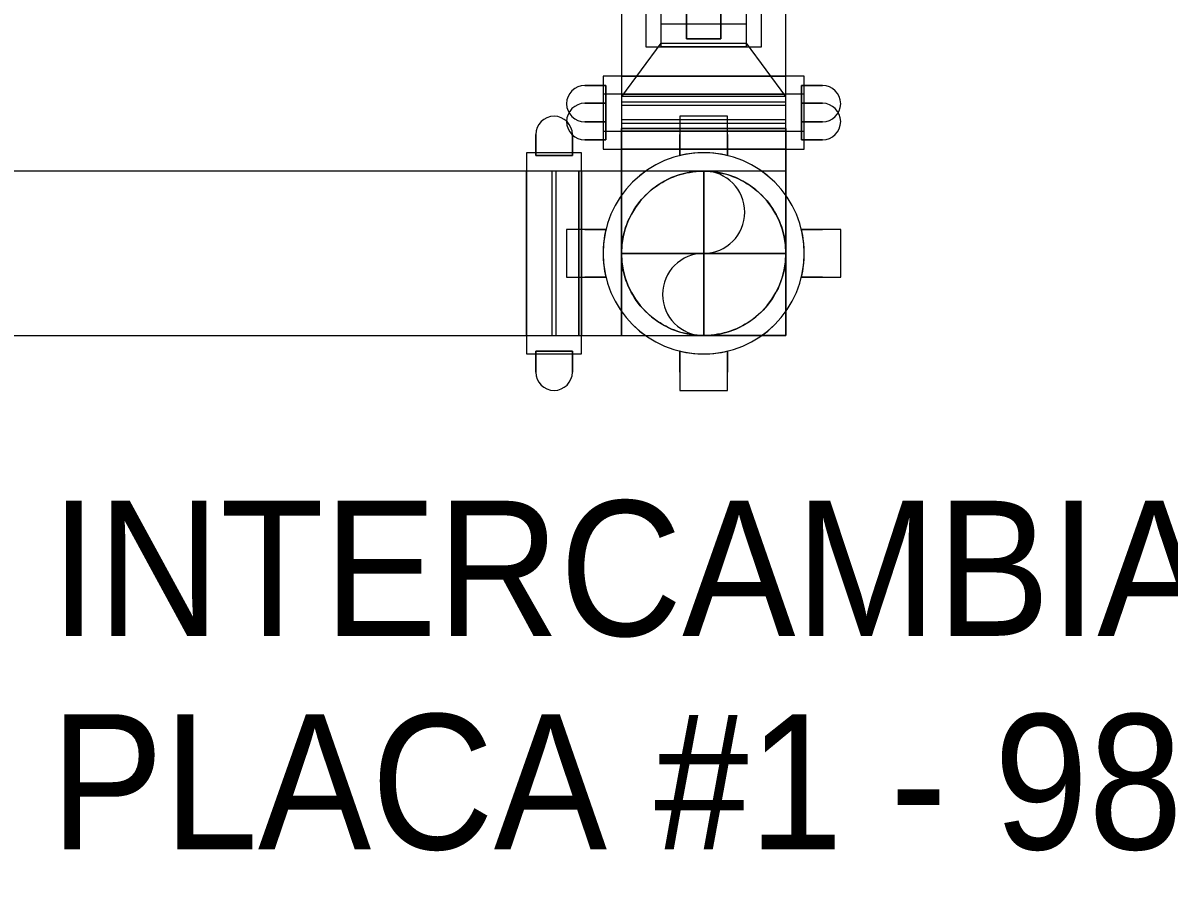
# Model space of a CAD drawing. Header units: metres. Extents: x 31.9 to 125.9, y -29 to 44.
# Drawn here: x 71.612 to 73.14, y -8.483 to -7.327 of the extents above; entities that cross this region are included whole.
import ezdxf

# ---------------------------------------------------------------- set-up
doc = ezdxf.new("R2010")
doc.units = ezdxf.units.M
doc.layers.add('M-EQPM-IDEN', color=7, linetype='Continuous', lineweight=9)
doc.layers.add('P-PIPE', color=7, linetype='Continuous', lineweight=18)
doc.styles.add('SansSerif', font='SANSS__.TTF', dxfattribs={"width": 0.9, "height": 0.18})

# ---------------------------------------------------------------- blocks, each defined once
blk = doc.blocks.new('Victaulic-IPS-Elbow No 10-13 - AC-V55-NIVEL 09')
at = {"layer": 'P-PIPE', "color": 1, "true_color": 0xff0000}
for p, q in [((72.4099, -7.4376), (72.4099, -7.4682)), ((72.5195, -7.4376), (72.4099, -7.4376)), ((72.5195, -7.4376), (72.4099, -7.4376)), ((72.629, -7.4376), (72.5195, -7.4376)), ((72.629, -7.4376), (72.5195, -7.4376)), ((72.629, -7.4682), (72.629, -7.4376)), ((72.4099, -7.4682), (72.5195, -7.4682)), ((72.4099, -7.4682), (72.5195, -7.4682)), ((72.5195, -7.4682), (72.4099, -7.4682)), ((72.5195, -7.4682), (72.4099, -7.4682)), ((72.5195, -7.4682), (72.629, -7.4682)), ((72.5195, -7.4682), (72.629, -7.4682)), ((72.629, -7.4682), (72.5195, -7.4682)), ((72.629, -7.4682), (72.5195, -7.4682))]:
    blk.add_line(p, q, dxfattribs=at)
at = {"layer": 'P-PIPE', "color": 1, "lineweight": 9, "true_color": 0xff0000}
for p, q in [((72.4099, -7.7439), (72.4099, -7.6344)), ((72.4099, -7.6344), (72.4099, -7.7439)), ((72.5195, -7.6344), (72.4099, -7.6344)), ((72.4099, -7.6344), (72.5195, -7.6344)), ((72.5195, -7.7439), (72.5195, -7.6344)), ((72.5195, -7.6344), (72.5195, -7.7439)), ((72.5195, -7.6344), (72.5195, -7.7439)), ((72.5195, -7.7439), (72.5195, -7.6344)), ((72.629, -7.6344), (72.5195, -7.6344)), ((72.5195, -7.6344), (72.629, -7.6344)), ((72.629, -7.6344), (72.629, -7.7439)), ((72.629, -7.7439), (72.629, -7.6344)), ((72.4099, -7.7439), (72.5195, -7.7439)), ((72.5195, -7.7439), (72.629, -7.7439))]:
    blk.add_line(p, q, dxfattribs=at)
at = {"layer": 'P-PIPE', "color": 1, "true_color": 0xff0000, "flags": 128}
for points in [[(72.4099, -7.6344), (72.4099, -7.6343), (72.4099, -7.6339), (72.4099, -7.6332), (72.4099, -7.6323), (72.4099, -7.6311), (72.4099, -7.6296), (72.4099, -7.6279), (72.4099, -7.626), (72.4099, -7.6237), (72.4099, -7.6213), (72.4099, -7.6186), (72.4099, -7.6156), (72.4099, -7.6124), (72.4099, -7.609), (72.4099, -7.6054), (72.4099, -7.6015), (72.4099, -7.5974), (72.4099, -7.5931), (72.4099, -7.5887), (72.4099, -7.584), (72.4099, -7.5791), (72.4099, -7.5741), (72.4099, -7.5689), (72.4099, -7.5635), (72.4099, -7.558), (72.4099, -7.5523), (72.4099, -7.5465), (72.4099, -7.5406), (72.4099, -7.5345), (72.4099, -7.5284), (72.4099, -7.5222), (72.4099, -7.5158), (72.4099, -7.5094), (72.4099, -7.5029), (72.4099, -7.4964), (72.4099, -7.4898), (72.4099, -7.4832), (72.4099, -7.4766), (72.4099, -7.47), (72.4099, -7.4682)], [(72.629, -7.4682), (72.629, -7.4748), (72.629, -7.4814), (72.629, -7.4881), (72.629, -7.4946), (72.629, -7.5012), (72.629, -7.5077), (72.629, -7.5141), (72.629, -7.5205), (72.629, -7.5267), (72.629, -7.5329), (72.629, -7.539), (72.629, -7.5449), (72.629, -7.5508), (72.629, -7.5565), (72.629, -7.562), (72.629, -7.5674), (72.629, -7.5727), (72.629, -7.5778), (72.629, -7.5827), (72.629, -7.5874), (72.629, -7.592), (72.629, -7.5963), (72.629, -7.6004), (72.629, -7.6043), (72.629, -7.608), (72.629, -7.6115), (72.629, -7.6148), (72.629, -7.6178), (72.629, -7.6206), (72.629, -7.6231), (72.629, -7.6254), (72.629, -7.6274), (72.629, -7.6292), (72.629, -7.6307), (72.629, -7.632), (72.629, -7.633), (72.629, -7.6337), (72.629, -7.6342), (72.629, -7.6344), (72.629, -7.6344)], [(72.4099, -7.6344), (72.41, -7.63), (72.4103, -7.6256), (72.4107, -7.6213), (72.4113, -7.617), (72.4121, -7.6126), (72.4131, -7.6084), (72.4142, -7.6041), (72.4155, -7.5999), (72.4169, -7.5958), (72.4186, -7.5917), (72.4204, -7.5877), (72.4223, -7.5838), (72.4244, -7.58), (72.4267, -7.5762), (72.4291, -7.5726), (72.4316, -7.569), (72.4343, -7.5655), (72.4371, -7.5622), (72.4401, -7.5589), (72.4431, -7.5558), (72.4463, -7.5528), (72.4497, -7.55), (72.4531, -7.5473), (72.4566, -7.5447), (72.4603, -7.5422), (72.464, -7.5399), (72.4678, -7.5378), (72.4717, -7.5358), (72.4757, -7.534), (72.4798, -7.5323), (72.4839, -7.5308), (72.4881, -7.5295), (72.4923, -7.5283), (72.4965, -7.5273), (72.5008, -7.5265), (72.5052, -7.5258), (72.5095, -7.5253), (72.5139, -7.525), (72.5183, -7.5249), (72.5195, -7.5249)], [(72.5195, -7.5249), (72.5238, -7.525), (72.5282, -7.5252), (72.5326, -7.5257), (72.5369, -7.5263), (72.5412, -7.527), (72.5455, -7.528), (72.5497, -7.5291), (72.5539, -7.5304), (72.558, -7.5319), (72.5621, -7.5335), (72.5661, -7.5353), (72.57, -7.5372), (72.5739, -7.5393), (72.5776, -7.5416), (72.5813, -7.544), (72.5849, -7.5465), (72.5883, -7.5492), (72.5917, -7.5521), (72.5949, -7.555), (72.598, -7.5581), (72.601, -7.5613), (72.6039, -7.5646), (72.6066, -7.568), (72.6092, -7.5716), (72.6116, -7.5752), (72.6139, -7.579), (72.6161, -7.5828), (72.6181, -7.5867), (72.6199, -7.5907), (72.6216, -7.5947), (72.6231, -7.5988), (72.6244, -7.603), (72.6256, -7.6072), (72.6266, -7.6115), (72.6274, -7.6158), (72.6281, -7.6201), (72.6285, -7.6245), (72.6289, -7.6288), (72.629, -7.6332), (72.629, -7.6344)], [(72.5195, -7.7439), (72.5151, -7.7439), (72.5107, -7.7436), (72.5063, -7.7432), (72.502, -7.7425), (72.4977, -7.7418), (72.4934, -7.7408), (72.4892, -7.7397), (72.485, -7.7384), (72.4809, -7.7369), (72.4768, -7.7353), (72.4728, -7.7335), (72.4689, -7.7316), (72.465, -7.7295), (72.4613, -7.7272), (72.4576, -7.7248), (72.454, -7.7223), (72.4506, -7.7196), (72.4472, -7.7168), (72.444, -7.7138), (72.4409, -7.7107), (72.4379, -7.7075), (72.435, -7.7042), (72.4323, -7.7008), (72.4297, -7.6972), (72.4273, -7.6936), (72.425, -7.6899), (72.4229, -7.686), (72.4209, -7.6821), (72.419, -7.6781), (72.4174, -7.6741), (72.4159, -7.67), (72.4145, -7.6658), (72.4133, -7.6616), (72.4123, -7.6573), (72.4115, -7.653), (72.4109, -7.6487), (72.4104, -7.6443), (72.4101, -7.64), (72.4099, -7.6356), (72.4099, -7.6344)], [(72.629, -7.6344), (72.6289, -7.6388), (72.6286, -7.6432), (72.6282, -7.6475), (72.6276, -7.6519), (72.6268, -7.6562), (72.6259, -7.6604), (72.6247, -7.6647), (72.6234, -7.6689), (72.622, -7.673), (72.6203, -7.6771), (72.6186, -7.6811), (72.6166, -7.685), (72.6145, -7.6888), (72.6123, -7.6926), (72.6099, -7.6963), (72.6073, -7.6998), (72.6046, -7.7033), (72.6018, -7.7066), (72.5989, -7.7099), (72.5958, -7.713), (72.5926, -7.716), (72.5892, -7.7188), (72.5858, -7.7215), (72.5823, -7.7241), (72.5786, -7.7266), (72.5749, -7.7289), (72.5711, -7.731), (72.5672, -7.733), (72.5632, -7.7348), (72.5591, -7.7365), (72.555, -7.738), (72.5509, -7.7393), (72.5466, -7.7405), (72.5424, -7.7415), (72.5381, -7.7423), (72.5337, -7.743), (72.5294, -7.7435), (72.525, -7.7438), (72.5206, -7.7439), (72.5195, -7.7439)]]:
    blk.add_lwpolyline(points, dxfattribs=at)
at = {"layer": 'P-PIPE', "color": 1, "true_color": 0xff0000}
for start, end in [(90, 180), (90, 180), (90, 180), (0, 90), (0, 90), (0, 90), (180, 270), (180, 270), (180, 270), (270, 0), (270, 0), (270, 0)]:
    blk.add_arc((72.5195, -7.6344), 0.1095, start, end, dxfattribs=at)
blk = doc.blocks.new('Victaulic-IPS-Rigid Coupling Style 07-W07-107 - Standard-2615401-NIVEL 09')
at = {"layer": 'P-PIPE', "color": 1, "true_color": 0xff0000}
for p, q in [((72.3853, -7.3984), (72.3853, -7.4716)), ((72.5195, -7.3984), (72.3853, -7.3984)), ((72.4099, -7.3984), (72.4099, -7.4716)), ((72.4099, -7.3984), (72.5195, -7.3984)), ((72.6536, -7.3984), (72.5195, -7.3984)), ((72.5195, -7.3984), (72.629, -7.3984)), ((72.629, -7.4716), (72.629, -7.3984)), ((72.6536, -7.4716), (72.6536, -7.3984)), ((72.3892, -7.4106), (72.3612, -7.4106)), ((72.3612, -7.4106), (72.3892, -7.4106)), ((72.3853, -7.4106), (72.3853, -7.4594)), ((72.3853, -7.4106), (72.3892, -7.4106)), ((72.3892, -7.4594), (72.3892, -7.4106)), ((72.3892, -7.4106), (72.3892, -7.4594)), ((72.6777, -7.4106), (72.6498, -7.4106)), ((72.6498, -7.4106), (72.6498, -7.4594)), ((72.6498, -7.4594), (72.6498, -7.4106)), ((72.6498, -7.4106), (72.6777, -7.4106)), ((72.6498, -7.4106), (72.6536, -7.4106)), ((72.6536, -7.4594), (72.6536, -7.4106)), ((72.3612, -7.4594), (72.3892, -7.4594)), ((72.3892, -7.4594), (72.3612, -7.4594)), ((72.3892, -7.4594), (72.3853, -7.4594)), ((72.6498, -7.4594), (72.6777, -7.4594)), ((72.6777, -7.4594), (72.6498, -7.4594)), ((72.6536, -7.4594), (72.6498, -7.4594)), ((72.3853, -7.4716), (72.5195, -7.4716)), ((72.5195, -7.4716), (72.4099, -7.4716)), ((72.5195, -7.4716), (72.6536, -7.4716)), ((72.629, -7.4716), (72.5195, -7.4716))]:
    blk.add_line(p, q, dxfattribs=at)
for centre, start, end in [((72.3612, -7.435), 90, 270), ((72.3612, -7.435), 90, 270), ((72.6777, -7.435), 270, 90), ((72.6777, -7.435), 270, 90)]:
    blk.add_arc(centre, 0.0244, start, end, dxfattribs=at)
blk = doc.blocks.new('Victaulic-IPS-Rigid Coupling Style 07-W07-107 - Standard-V68-NIVEL 09')
at = {"layer": 'P-PIPE', "color": 1, "true_color": 0xff0000}
for p, q in [((72.3368, -7.6027), (72.3368, -7.6662)), ((72.3612, -7.6027), (72.3368, -7.6027)), ((72.3612, -7.6027), (72.3368, -7.6027)), ((72.3612, -7.6027), (72.3892, -7.6027)), ((72.3892, -7.6027), (72.3612, -7.6027)), ((72.6777, -7.6027), (72.6498, -7.6027)), ((72.6498, -7.6027), (72.6777, -7.6027)), ((72.7021, -7.6027), (72.6777, -7.6027)), ((72.7021, -7.6027), (72.6777, -7.6027)), ((72.7021, -7.6662), (72.7021, -7.6027)), ((72.3368, -7.6662), (72.3612, -7.6662)), ((72.3368, -7.6662), (72.3612, -7.6662)), ((72.3612, -7.6662), (72.3892, -7.6662)), ((72.3892, -7.6662), (72.3612, -7.6662)), ((72.6777, -7.6662), (72.6498, -7.6662)), ((72.6498, -7.6662), (72.6777, -7.6662)), ((72.6777, -7.6662), (72.7021, -7.6662)), ((72.6777, -7.6662), (72.7021, -7.6662))]:
    blk.add_line(p, q, dxfattribs=at)
for radius, start, end in [(0.1341, 90, 270), (0.1341, 90, 270), (0.1341, 270, 90), (0.1341, 270, 90), (0.1095, 90, 270), (0.1095, 90, 270), (0.1095, 270, 90), (0.1095, 270, 90), (0.1341, 166.3056, 193.6944), (0.1341, 166.3056, 193.6944), (0.1341, 346.3056, 13.6944), (0.1341, 346.3056, 13.6944)]:
    blk.add_arc((72.5195, -7.6344), radius, start, end, dxfattribs=at)
blk = doc.blocks.new('Victaulic-IPS-Rigid Coupling Style 07-W07-107 - Standard-V69-NIVEL 09')
at = {"layer": 'P-PIPE', "color": 1, "true_color": 0xff0000}
for p, q in [((72.3853, -7.4223), (72.3853, -7.4955)), ((72.5195, -7.4223), (72.3853, -7.4223)), ((72.5195, -7.4223), (72.3853, -7.4223)), ((72.4099, -7.4223), (72.4099, -7.4955)), ((72.4099, -7.4223), (72.5195, -7.4223)), ((72.4099, -7.4223), (72.5195, -7.4223)), ((72.6536, -7.4223), (72.5195, -7.4223)), ((72.6536, -7.4223), (72.5195, -7.4223)), ((72.5195, -7.4223), (72.629, -7.4223)), ((72.5195, -7.4223), (72.629, -7.4223)), ((72.629, -7.4955), (72.629, -7.4223)), ((72.6536, -7.4955), (72.6536, -7.4223)), ((72.3892, -7.4345), (72.3612, -7.4345)), ((72.3612, -7.4345), (72.3892, -7.4345)), ((72.3853, -7.4345), (72.3853, -7.4833)), ((72.3853, -7.4345), (72.3892, -7.4345)), ((72.3853, -7.4345), (72.3892, -7.4345)), ((72.3892, -7.4833), (72.3892, -7.4345)), ((72.3892, -7.4345), (72.3892, -7.4833)), ((72.6777, -7.4345), (72.6498, -7.4345)), ((72.6498, -7.4345), (72.6498, -7.4833)), ((72.6498, -7.4833), (72.6498, -7.4345)), ((72.6498, -7.4345), (72.6777, -7.4345)), ((72.6498, -7.4345), (72.6536, -7.4345)), ((72.6498, -7.4345), (72.6536, -7.4345)), ((72.6536, -7.4833), (72.6536, -7.4345)), ((72.3612, -7.4833), (72.3892, -7.4833)), ((72.3892, -7.4833), (72.3612, -7.4833)), ((72.3892, -7.4833), (72.3853, -7.4833)), ((72.3892, -7.4833), (72.3853, -7.4833)), ((72.6498, -7.4833), (72.6777, -7.4833)), ((72.6777, -7.4833), (72.6498, -7.4833)), ((72.6536, -7.4833), (72.6498, -7.4833)), ((72.6536, -7.4833), (72.6498, -7.4833)), ((72.3853, -7.4955), (72.5195, -7.4955)), ((72.3853, -7.4955), (72.5195, -7.4955)), ((72.5195, -7.4955), (72.4099, -7.4955)), ((72.5195, -7.4955), (72.4099, -7.4955)), ((72.5195, -7.4955), (72.6536, -7.4955)), ((72.5195, -7.4955), (72.6536, -7.4955)), ((72.629, -7.4955), (72.5195, -7.4955)), ((72.629, -7.4955), (72.5195, -7.4955))]:
    blk.add_line(p, q, dxfattribs=at)
for centre, start, end in [((72.3612, -7.4589), 90, 270), ((72.3612, -7.4589), 90, 270), ((72.6777, -7.4589), 270, 90), ((72.6777, -7.4589), 270, 90)]:
    blk.add_arc(centre, 0.0244, start, end, dxfattribs=at)
blk = doc.blocks.new('Victaulic-IPS-Rigid Coupling Style 07-W07-107 - Standard-V63-NIVEL 09')
at = {"layer": 'P-PIPE', "color": 1, "true_color": 0xff0000}
for p, q in [((73.6395, -4.7813), (73.576, -4.7813)), ((73.576, -4.7813), (73.576, -4.8057)), ((73.6395, -4.8057), (73.6395, -4.7813)), ((73.576, -4.8057), (73.576, -4.8337)), ((73.576, -4.8337), (73.576, -4.8057)), ((73.6395, -4.8057), (73.6395, -4.8337)), ((73.6395, -4.8337), (73.6395, -4.8057)), ((73.576, -5.1222), (73.576, -5.0943)), ((73.576, -5.0943), (73.576, -5.1222)), ((73.6395, -5.1222), (73.6395, -5.0943)), ((73.6395, -5.0943), (73.6395, -5.1222)), ((73.576, -5.1222), (73.576, -5.1466)), ((73.6395, -5.1466), (73.6395, -5.1222)), ((73.576, -5.1466), (73.6395, -5.1466))]:
    blk.add_line(p, q, dxfattribs=at)
for radius, start, end in [(0.1341, 0, 180), (0.1341, 0, 180), (0.1341, 76.3056, 103.6944), (0.1341, 76.3056, 103.6944), (0.1095, 0, 180), (0.1095, 0, 180), (0.1341, 180, 0), (0.1341, 180, 0), (0.1095, 180, 0), (0.1095, 180, 0), (0.1341, 256.3056, 283.6944), (0.1341, 256.3056, 283.6944)]:
    blk.add_arc((73.6078, -4.964), radius, start, end, dxfattribs=at)
blk = doc.blocks.new('Victaulic-IPS-Rigid Coupling Style 07-W07-107 - Standard-V70-NIVEL 09')
at = {"layer": 'P-PIPE', "color": 1, "true_color": 0xff0000}
for p, q in [((72.3368, -7.6027), (72.3368, -7.6662)), ((72.3612, -7.6027), (72.3368, -7.6027)), ((72.3612, -7.6027), (72.3892, -7.6027)), ((72.3892, -7.6027), (72.3612, -7.6027)), ((72.6777, -7.6027), (72.6498, -7.6027)), ((72.6498, -7.6027), (72.6777, -7.6027)), ((72.7021, -7.6027), (72.6777, -7.6027)), ((72.7021, -7.6662), (72.7021, -7.6027)), ((72.3368, -7.6662), (72.3612, -7.6662)), ((72.3612, -7.6662), (72.3892, -7.6662)), ((72.3892, -7.6662), (72.3612, -7.6662)), ((72.6777, -7.6662), (72.6498, -7.6662)), ((72.6498, -7.6662), (72.6777, -7.6662)), ((72.6777, -7.6662), (72.7021, -7.6662))]:
    blk.add_line(p, q, dxfattribs=at)
for radius, start, end in [(0.1341, 90, 270), (0.1341, 90, 270), (0.1341, 270, 90), (0.1341, 270, 90), (0.1095, 90, 270), (0.1095, 90, 270), (0.1095, 270, 90), (0.1095, 270, 90), (0.1341, 166.3056, 193.6944), (0.1341, 166.3056, 193.6944), (0.1341, 346.3056, 13.6944), (0.1341, 346.3056, 13.6944)]:
    blk.add_arc((72.5195, -7.6344), radius, start, end, dxfattribs=at)
blk = doc.blocks.new('Victaulic-IPS-Rigid Coupling Style 07-W07-107 - Standard-2589299-NIVEL 09')
at = {"layer": 'P-PIPE', "color": 1, "true_color": 0xff0000}
for p, q in [((0.0318, 0.077), (-0.0317, 0.077)), ((-0.0317, 0.077), (-0.0317, -0.077)), ((-0.0317, 0.077), (-0.0317, -0.077)), ((0.0318, -0.077), (0.0318, 0.077)), ((0.0318, -0.077), (0.0318, 0.077)), ((-0.0317, -0.0572), (-0.0317, 0.0571)), ((-0.0317, -0.0572), (-0.0317, 0.0571)), ((0.0318, 0.0571), (-0.0317, 0.0571)), ((0.0318, 0.0571), (0.0318, -0.0572)), ((0.0318, 0.0571), (0.0318, -0.0572)), ((-0.0212, 0.0229), (-0.0212, -0.0229)), ((0.0212, 0.0229), (-0.0212, 0.0229)), ((0.0212, 0.0229), (-0.0212, 0.0229)), ((0.0212, 0.0229), (-0.0212, 0.0229)), ((-0.0212, 0.0229), (0.0212, 0.0229)), ((-0.0212, -0.0229), (-0.0212, 0.0229)), ((-0.0212, -0.0229), (-0.0212, 0.0229)), ((0.0212, -0.0229), (0.0212, 0.0229)), ((0.0212, 0.0229), (0.0212, -0.0229)), ((0.0212, 0.0229), (0.0212, -0.0229)), ((-0.0212, -0.0229), (0.0212, -0.0229)), ((0.0212, -0.0229), (-0.0212, -0.0229)), ((-0.0212, -0.0229), (0.0212, -0.0229)), ((-0.0212, -0.0229), (0.0212, -0.0229)), ((-0.0317, -0.0572), (0.0318, -0.0572)), ((-0.0317, -0.077), (0.0318, -0.077))]:
    blk.add_line(p, q, dxfattribs=at)
blk = doc.blocks.new('Victaulic-IPS-Elbow No 10-13 - AC-2766798-NIVEL 09')
at = {"layer": 'P-PIPE', "color": 1, "true_color": 0xff0000}
for p, q in [((72.3532, -7.5249), (72.3226, -7.5249)), ((72.3226, -7.5249), (72.3226, -7.6344)), ((72.3226, -7.5249), (72.3226, -7.6344)), ((72.3532, -7.6344), (72.3532, -7.5249)), ((72.3532, -7.6344), (72.3532, -7.5249)), ((72.3532, -7.5249), (72.3532, -7.6344)), ((72.3532, -7.5249), (72.3532, -7.6344)), ((72.3226, -7.6344), (72.3226, -7.7439)), ((72.3226, -7.6344), (72.3226, -7.7439)), ((72.3532, -7.7439), (72.3532, -7.6344)), ((72.3532, -7.7439), (72.3532, -7.6344)), ((72.3532, -7.6344), (72.3532, -7.7439)), ((72.3532, -7.6344), (72.3532, -7.7439)), ((72.3226, -7.7439), (72.3532, -7.7439))]:
    blk.add_line(p, q, dxfattribs=at)
at = {"layer": 'P-PIPE', "color": 1, "lineweight": 9, "true_color": 0xff0000}
for p, q in [((72.629, -7.5249), (72.5195, -7.5249)), ((72.629, -7.5249), (72.5195, -7.5249)), ((72.5195, -7.6344), (72.5195, -7.5249)), ((72.5195, -7.5249), (72.5195, -7.6344)), ((72.629, -7.5249), (72.629, -7.6344)), ((72.5195, -7.6344), (72.629, -7.6344)), ((72.5195, -7.6344), (72.629, -7.6344)), ((72.629, -7.6344), (72.5195, -7.6344)), ((72.629, -7.6344), (72.5195, -7.6344)), ((72.5195, -7.7439), (72.5195, -7.6344)), ((72.5195, -7.6344), (72.5195, -7.7439)), ((72.629, -7.6344), (72.629, -7.7439)), ((72.5195, -7.7439), (72.629, -7.7439)), ((72.5195, -7.7439), (72.629, -7.7439))]:
    blk.add_line(p, q, dxfattribs=at)
at = {"layer": 'P-PIPE', "color": 1, "true_color": 0xff0000, "flags": 128}
for points in [[(72.5195, -7.5249), (72.5193, -7.5249), (72.5189, -7.5249), (72.5183, -7.5249), (72.5173, -7.5249), (72.5161, -7.5249), (72.5147, -7.5249), (72.513, -7.5249), (72.511, -7.5249), (72.5088, -7.5249), (72.5063, -7.5249), (72.5036, -7.5249), (72.5007, -7.5249), (72.4975, -7.5249), (72.4941, -7.5249), (72.4904, -7.5249), (72.4866, -7.5249), (72.4825, -7.5249), (72.4782, -7.5249), (72.4737, -7.5249), (72.469, -7.5249), (72.4642, -7.5249), (72.4591, -7.5249), (72.4539, -7.5249), (72.4486, -7.5249), (72.443, -7.5249), (72.4374, -7.5249), (72.4316, -7.5249), (72.4256, -7.5249), (72.4196, -7.5249), (72.4135, -7.5249), (72.4072, -7.5249), (72.4009, -7.5249), (72.3945, -7.5249), (72.388, -7.5249), (72.3815, -7.5249), (72.3749, -7.5249), (72.3683, -7.5249), (72.3617, -7.5249), (72.355, -7.5249), (72.3532, -7.5249)], [(72.3532, -7.7439), (72.3599, -7.7439), (72.3665, -7.7439), (72.3731, -7.7439), (72.3797, -7.7439), (72.3862, -7.7439), (72.3927, -7.7439), (72.3992, -7.7439), (72.4055, -7.7439), (72.4118, -7.7439), (72.418, -7.7439), (72.424, -7.7439), (72.43, -7.7439), (72.4358, -7.7439), (72.4415, -7.7439), (72.4471, -7.7439), (72.4525, -7.7439), (72.4577, -7.7439), (72.4628, -7.7439), (72.4677, -7.7439), (72.4725, -7.7439), (72.477, -7.7439), (72.4813, -7.7439), (72.4855, -7.7439), (72.4894, -7.7439), (72.4931, -7.7439), (72.4966, -7.7439), (72.4998, -7.7439), (72.5029, -7.7439), (72.5056, -7.7439), (72.5082, -7.7439), (72.5104, -7.7439), (72.5125, -7.7439), (72.5143, -7.7439), (72.5158, -7.7439), (72.517, -7.7439), (72.518, -7.7439), (72.5188, -7.7439), (72.5192, -7.7439), (72.5194, -7.7439), (72.5195, -7.7439)]]:
    blk.add_lwpolyline(points, dxfattribs=at)
at = {"layer": 'P-PIPE', "color": 1, "true_color": 0xff0000}
for start, end in [(90, 180), (90, 180), (90, 180), (0, 90), (0, 90), (0, 90), (180, 270), (180, 270), (180, 270), (270, 0), (270, 360), (270, 360)]:
    blk.add_arc((72.5195, -7.6344), 0.1095, start, end, dxfattribs=at)
blk = doc.blocks.new('Victaulic-IPS-Rigid Coupling Style 07-W07-107 - Standard-V118-NIVEL 09')
at = {"layer": 'P-PIPE', "color": 1, "true_color": 0xff0000}
for p, q in [((72.5512, -7.4518), (72.4877, -7.4518)), ((72.4877, -7.4518), (72.4877, -7.4762)), ((72.5512, -7.4762), (72.5512, -7.4518)), ((72.4877, -7.4762), (72.4877, -7.5041)), ((72.4877, -7.5041), (72.4877, -7.4762)), ((72.5512, -7.4762), (72.5512, -7.5041)), ((72.5512, -7.5041), (72.5512, -7.4762)), ((72.4877, -7.7926), (72.4877, -7.7647)), ((72.4877, -7.7647), (72.4877, -7.7926)), ((72.5512, -7.7926), (72.5512, -7.7647)), ((72.5512, -7.7647), (72.5512, -7.7926)), ((72.4877, -7.7926), (72.4877, -7.817)), ((72.5512, -7.817), (72.5512, -7.7926)), ((72.4877, -7.817), (72.5512, -7.817))]:
    blk.add_line(p, q, dxfattribs=at)
for radius, start, end in [(0.1341, 360, 180), (0.1341, 0, 180), (0.1341, 76.3056, 103.6944), (0.1341, 76.3056, 103.6944), (0.1095, 0, 180), (0.1095, 360, 180), (0.1341, 180, 360), (0.1341, 180, 360), (0.1095, 180, 360), (0.1095, 180, 360), (0.1341, 256.3056, 283.6944), (0.1341, 256.3056, 283.6944)]:
    blk.add_arc((72.5195, -7.6344), radius, start, end, dxfattribs=at)
blk = doc.blocks.new('Victaulic-IPS-Rigid Coupling Style 07-W07-107 - Standard-V119-NIVEL 09')
at = {"layer": 'P-PIPE', "color": 1, "true_color": 0xff0000}
for p, q in [((72.2957, -7.5041), (72.2957, -7.4762)), ((72.2957, -7.4762), (72.2957, -7.5041)), ((72.3445, -7.4762), (72.3445, -7.5041)), ((72.3445, -7.5041), (72.3445, -7.4762)), ((72.3566, -7.5003), (72.2835, -7.5003)), ((72.2835, -7.5003), (72.2835, -7.6344)), ((72.2835, -7.5003), (72.2835, -7.6344)), ((72.3445, -7.5003), (72.2957, -7.5003)), ((72.2957, -7.5041), (72.2957, -7.5003)), ((72.2957, -7.5041), (72.2957, -7.5003)), ((72.3445, -7.5003), (72.3445, -7.5041)), ((72.3445, -7.5003), (72.3445, -7.5041)), ((72.3566, -7.6344), (72.3566, -7.5003)), ((72.3566, -7.6344), (72.3566, -7.5003)), ((72.3445, -7.5041), (72.2957, -7.5041)), ((72.2957, -7.5041), (72.3445, -7.5041)), ((72.3566, -7.5249), (72.2835, -7.5249)), ((72.2835, -7.6344), (72.2835, -7.5249)), ((72.2835, -7.6344), (72.2835, -7.5249)), ((72.3566, -7.5249), (72.3566, -7.6344)), ((72.3566, -7.5249), (72.3566, -7.6344)), ((72.2835, -7.6344), (72.2835, -7.7685)), ((72.2835, -7.6344), (72.2835, -7.7685)), ((72.2835, -7.7439), (72.2835, -7.6344)), ((72.2835, -7.7439), (72.2835, -7.6344)), ((72.3566, -7.7685), (72.3566, -7.6344)), ((72.3566, -7.7685), (72.3566, -7.6344)), ((72.3566, -7.6344), (72.3566, -7.7439)), ((72.3566, -7.6344), (72.3566, -7.7439)), ((72.2835, -7.7439), (72.3566, -7.7439)), ((72.2835, -7.7685), (72.3566, -7.7685)), ((72.2957, -7.7926), (72.2957, -7.7647)), ((72.2957, -7.7647), (72.3445, -7.7647)), ((72.3445, -7.7647), (72.2957, -7.7647)), ((72.2957, -7.7647), (72.2957, -7.7926)), ((72.2957, -7.7685), (72.2957, -7.7647)), ((72.2957, -7.7685), (72.2957, -7.7647)), ((72.2957, -7.7685), (72.3445, -7.7685)), ((72.3445, -7.7647), (72.3445, -7.7926)), ((72.3445, -7.7926), (72.3445, -7.7647)), ((72.3445, -7.7647), (72.3445, -7.7685)), ((72.3445, -7.7647), (72.3445, -7.7685))]:
    blk.add_line(p, q, dxfattribs=at)
for centre, start, end in [((72.3201, -7.4762), 0, 180), ((72.3201, -7.4762), 0, 180), ((72.3201, -7.7926), 180, 0), ((72.3201, -7.7926), 180, 0)]:
    blk.add_arc(centre, 0.0244, start, end, dxfattribs=at)

msp = doc.modelspace()

# ---------------------------------------------------------------- linework, layer by layer
at = {"layer": 'P-PIPE', "color": 1, "true_color": 0xff0000}
for p, q in [((72.4099, -6.4701), (72.4099, -7.4325)), ((72.629, -7.4325), (72.629, -6.4701)), ((72.4623, -7.3293), (72.4623, -7.3544)), ((72.5766, -7.3293), (72.4623, -7.3293)), ((72.5766, -7.3293), (72.4623, -7.3293)), ((72.5766, -7.3544), (72.5766, -7.3293)), ((72.4623, -7.3544), (72.4099, -7.4253)), ((72.4623, -7.3544), (72.5766, -7.3544)), ((72.4623, -7.3544), (72.5766, -7.3544)), ((72.629, -7.4253), (72.5766, -7.3544)), ((72.4099, -7.4253), (72.4099, -7.4563)), ((72.629, -7.4253), (72.4099, -7.4253)), ((72.629, -7.4253), (72.4099, -7.4253)), ((72.4099, -7.4325), (72.629, -7.4325)), ((72.629, -7.4563), (72.629, -7.4253)), ((72.4099, -7.4563), (72.629, -7.4563)), ((72.4099, -7.4563), (72.629, -7.4563)), ((72.4099, -7.4614), (72.4099, -7.6344)), ((72.5195, -7.4614), (72.4099, -7.4614)), ((72.5195, -7.4614), (72.4099, -7.4614)), ((72.629, -7.4614), (72.5195, -7.4614)), ((72.629, -7.4614), (72.5195, -7.4614)), ((72.629, -7.6344), (72.629, -7.4614)), ((72.3175, -7.5249), (63.6935, -7.5249)), ((72.3175, -7.7439), (72.3175, -7.5249)), ((63.6935, -7.7439), (72.3175, -7.7439))]:
    msp.add_line(p, q, dxfattribs=at)
at = {"layer": 'P-PIPE', "color": 1, "lineweight": 9, "true_color": 0xff0000}
for p, q in [((72.4099, -7.6344), (72.4099, -7.7439)), ((72.4099, -7.6344), (72.4099, -7.7439)), ((72.5195, -7.6344), (72.4099, -7.6344)), ((72.4099, -7.6344), (72.5195, -7.6344)), ((72.5195, -7.6344), (72.5195, -7.7439)), ((72.5195, -7.6344), (72.5195, -7.7439)), ((72.5195, -7.6344), (72.629, -7.6344)), ((72.5195, -7.6344), (72.629, -7.6344)), ((72.5195, -7.7439), (72.5195, -7.6344)), ((72.5195, -7.7439), (72.5195, -7.6344)), ((72.629, -7.7439), (72.629, -7.6344)), ((72.629, -7.7439), (72.629, -7.6344)), ((72.4099, -7.7439), (72.5195, -7.7439)), ((72.4099, -7.7439), (72.5195, -7.7439)), ((72.5195, -7.7439), (72.629, -7.7439)), ((72.629, -7.7439), (72.5195, -7.7439))]:
    msp.add_line(p, q, dxfattribs=at)
at = {"layer": 'P-PIPE', "color": 1, "true_color": 0xff0000}
for centre, radius, start, end in [((72.5195, -7.6344), 0.1095, 0, 180), ((72.5195, -7.6344), 0.1095, 90, 180), ((72.5195, -7.6344), 0.1095, 90, 180), ((72.5195, -7.5796), 0.0548, 270, 90), ((72.5195, -7.6344), 0.1095, 0, 90), ((72.5195, -7.6344), 0.1095, 0, 90), ((72.5195, -7.6344), 0.1095, 180, 360), ((72.5195, -7.6344), 0.1095, 180, 270), ((72.5195, -7.6344), 0.1095, 180, 270), ((72.5195, -7.6892), 0.0548, 90, 270), ((72.5195, -7.6344), 0.1095, 270, 0), ((72.5195, -7.6344), 0.1095, 270, 0)]:
    msp.add_arc(centre, radius, start, end, dxfattribs=at)

# ---------------------------------------------------------------- block references
for name, p, rotation in [('Victaulic-IPS-Rigid Coupling Style 07-W07-107 - Standard-2589299-NIVEL 09', (72.5195, -7.3274), 90), ('Victaulic-IPS-Rigid Coupling Style 07-W07-107 - Standard-V63-NIVEL 09', (77.4834, 65.9734), 270.0000224775216)]:
    msp.add_blockref(name, p, dxfattribs=dict(at, rotation=rotation))
for name in ['Victaulic-IPS-Rigid Coupling Style 07-W07-107 - Standard-2615401-NIVEL 09', 'Victaulic-IPS-Rigid Coupling Style 07-W07-107 - Standard-V69-NIVEL 09', 'Victaulic-IPS-Elbow No 10-13 - AC-V55-NIVEL 09', 'Victaulic-IPS-Rigid Coupling Style 07-W07-107 - Standard-V119-NIVEL 09', 'Victaulic-IPS-Rigid Coupling Style 07-W07-107 - Standard-V118-NIVEL 09', 'Victaulic-IPS-Rigid Coupling Style 07-W07-107 - Standard-V68-NIVEL 09', 'Victaulic-IPS-Rigid Coupling Style 07-W07-107 - Standard-V70-NIVEL 09', 'Victaulic-IPS-Elbow No 10-13 - AC-2766798-NIVEL 09']:
    msp.add_blockref(name, (0, 0), dxfattribs=at)

# ---------------------------------------------------------------- texts
at = {"layer": 'M-EQPM-IDEN', "char_height": 0.18, "attachment_point": 1, "style": 'SansSerif'}
for s, insert, width in [('INTERCAMBIADOR DE', (71.6486, -7.964), 2.886075), ('PLACA #1 - 980 gpm', (71.6486, -8.2484), 2.546961)]:
    msp.add_mtext(s, dxfattribs=dict(at, insert=insert, width=width))

doc.saveas('drawing.dxf')
